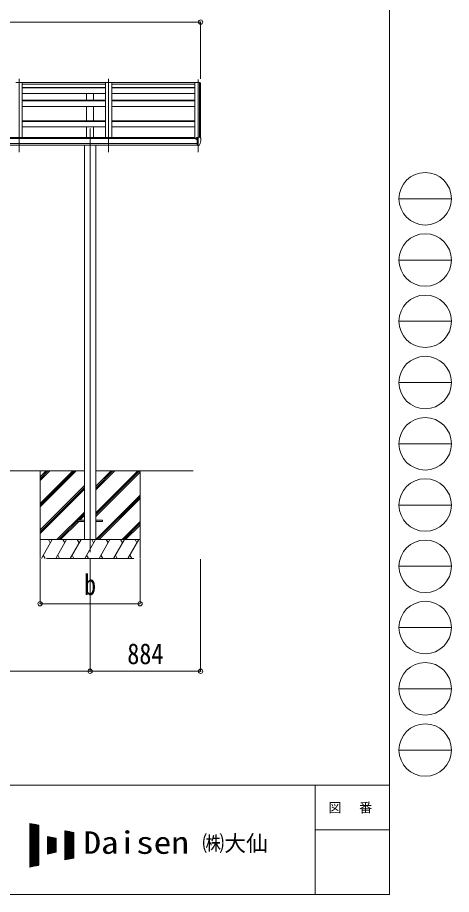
# Model space of a CAD drawing. Units: millimetres at full size, sheet at 1:35; details may follow other scales. Extents: x -9783 to 9892, y -6828 to 6752.
# Drawn here: x 6420 to 9892, y -6828 to 187 of the extents above; entities that cross this region are included whole.
import ezdxf
from ezdxf.enums import TextEntityAlignment as Align

# ---------------------------------------------------------------- set-up
doc = ezdxf.new("R2010")
doc.units = ezdxf.units.MM
doc.header["$LTSCALE"] = 35
doc.header["$PDMODE"] = 32
doc.header["$PDSIZE"] = 35
for name, color, linetype, lineweight in [('0-0_0', 7, 'Continuous', 9), ('0-1_本体', 4, 'Continuous', 9), ('0-2_部品', 7, 'Continuous', 9), ('0-8_PARTS2', 2, 'Continuous', 9), ('0-A_寸法', 6, 'Continuous', 9), ('F-0_240', 7, 'Continuous', 9)]:
    doc.layers.add(name, color=color, linetype=linetype, lineweight=lineweight)
doc.styles.add('ＭＳ ゴシック', font='')
doc.styles.get('ＭＳ ゴシック').set_extended_font_data('MS Gothic')

msp = doc.modelspace()

# ---------------------------------------------------------------- linework, layer by layer
at = {"layer": '0-0_0'}
for p, q in [((5045.39, -3439.43), (6954.99, -3439.43)), ((6600.19, -3439.43), (6600.19, -4139.43)), ((6600.19, -3700.16), (6860.92, -3439.43)), ((6600.19, -3714.3), (6875.06, -3439.43)), ((6600.19, -3728.44), (6889.2, -3439.43)), ((6600.19, -3516.31), (6677.07, -3439.43)), ((6600.19, -3502.17), (6662.93, -3439.43)), ((6600.19, -3488.02), (6648.79, -3439.43)), ((7045.39, -3439.43), (7826.19, -3439.43)), ((7045.39, -3775.45), (7381.42, -3439.43)), ((7045.39, -3789.6), (7395.56, -3439.43)), ((7045.39, -3591.61), (7197.57, -3439.43)), ((7045.39, -3577.47), (7183.43, -3439.43)), ((7045.39, -3563.32), (7169.29, -3439.43)), ((7045.39, -3803.74), (7400.19, -3448.94)), ((7400.19, -3439.43), (7400.19, -4139.43)), ((6600.19, -3912.29), (6954.99, -3557.49)), ((6600.19, -3926.43), (6954.99, -3571.63)), ((6600.19, -3940.57), (6954.99, -3585.77)), ((7045.39, -3987.59), (7400.19, -3632.79)), ((7057.69, -3989.43), (7400.19, -3646.93)), ((7071.83, -3989.43), (7400.19, -3661.07)), ((6735.18, -3989.43), (6954.99, -3769.62)), ((6903.84, -3834.92), (6954.99, -3783.76)), ((6749.32, -3989.43), (6900.19, -3838.56)), ((6763.47, -3989.43), (6908.98, -3843.92)), ((6917.98, -3834.92), (6954.99, -3797.9)), ((7255.68, -3989.43), (7400.19, -3844.92)), ((7269.82, -3989.43), (7400.19, -3859.06)), ((7283.97, -3989.43), (7400.19, -3873.2)), ((7400.19, -3989.43), (6600.19, -3989.43)), ((6610.48, -4139.43), (6697.08, -3989.43)), ((6682.08, -4015.41), (6667.08, -3989.43)), ((6725.95, -4139.43), (6812.55, -3989.43)), ((6797.55, -4015.41), (6782.55, -3989.43)), ((6841.42, -4139.43), (6928.02, -3989.43)), ((6913.02, -4015.41), (6898.02, -3989.43)), ((6956.89, -4139.43), (7043.49, -3989.43)), ((7028.49, -4015.41), (7013.49, -3989.43)), ((7072.36, -4139.43), (7158.96, -3989.43)), ((7143.96, -4015.41), (7128.96, -3989.43)), ((7187.83, -4139.43), (7274.43, -3989.43)), ((7244.43, -3989.43), (7259.43, -4015.41)), ((7303.3, -4139.43), (7389.9, -3989.43)), ((7359.9, -3989.43), (7374.9, -4015.41)), ((6625.48, -4113.45), (6640.48, -4139.43)), ((6740.95, -4113.45), (6755.95, -4139.43)), ((6856.42, -4113.45), (6871.42, -4139.43)), ((6971.89, -4113.45), (6986.89, -4139.43)), ((7087.36, -4113.45), (7102.36, -4139.43)), ((7202.83, -4113.45), (7217.83, -4139.43)), ((7318.3, -4113.45), (7333.3, -4139.43)), ((6650.19, -4139.43), (7350.19, -4139.43))]:
    msp.add_line(p, q, dxfattribs=at)
at = {"layer": '0-1_本体'}
for p, q in [((6457.19, -334.21), (6407.19, -334.21)), ((6457.19, -334.21), (6457.19, -773.3)), ((6457.19, -347.21), (7123.19, -347.21)), ((7123.19, -334.21), (7123.19, -773.3)), ((7173.19, -334.21), (7123.19, -334.21)), ((7173.19, -334.21), (7173.19, -773.3)), ((7173.19, -347.21), (7839.19, -347.21)), ((7839.19, -334.21), (7839.19, -779.83)), ((7875.11, -334.41), (7874.49, -336.03)), ((7875.19, -334.3), (7875.19, -770.03)), ((7883.24, -334.63), (7875.41, -334.22)), ((7884.18, -335.51), (7884.2, -776.57)), ((6457.19, -373.88), (7123.19, -373.88)), ((6457.19, -376.51), (7123.19, -376.51)), ((7173.19, -373.88), (7839.19, -373.88)), ((7173.19, -376.51), (7839.19, -376.51)), ((6457.19, -421.24), (7123.19, -421.24)), ((6457.19, -474.89), (7123.19, -474.89)), ((6457.19, -480.54), (7123.19, -480.54)), ((6972.69, -474.97), (6972.69, -421.24)), ((7027.69, -474.97), (7027.69, -421.24)), ((7173.19, -421.24), (7839.19, -421.24)), ((7173.19, -474.89), (7839.19, -474.89)), ((7173.19, -480.54), (7839.19, -480.54)), ((6457.19, -524.54), (7123.19, -524.54)), ((6972.69, -638.63), (6972.69, -524.54)), ((7027.69, -638.63), (7027.69, -524.54)), ((7173.19, -524.54), (7839.19, -524.54)), ((6457.19, -638.52), (7123.19, -638.52)), ((6457.19, -645.42), (7123.19, -645.42)), ((6457.19, -688.97), (7123.19, -688.97)), ((6972.69, -773.3), (6972.69, -688.97)), ((7027.69, -773.3), (7027.69, -688.97)), ((7173.19, -638.52), (7839.19, -638.52)), ((7173.19, -645.42), (7839.19, -645.42)), ((7173.19, -688.97), (7839.19, -688.97)), ((7857.69, -779.83), (2142.69, -779.83)), ((2142.69, -821.43), (7857.69, -821.43)), ((7857.69, -833.28), (2142.69, -833.21)), ((7834.19, -773.3), (2168.19, -773.3)), ((6954.99, -833.37), (6954.99, -3989.45)), ((7045.39, -833.37), (7045.39, -3989.45)), ((7834.19, -779.83), (7834.19, -773.5))]:
    msp.add_line(p, q, dxfattribs=at)
msp.add_lwpolyline([(7874.49, -770.03), (7874.49, -334.21), (7839.19, -334.21)], dxfattribs=at)
msp.add_circle((7850.22, -784.94), 3, dxfattribs=at)
for centre, radius, start, end in [((7875.39, -334.52), 0.301, 87.13321, 158.93673), ((7883.19, -335.63), 1, 6.67014, 87)]:
    msp.add_arc(centre, radius, start, end, dxfattribs=at)
at = {"layer": '0-2_部品', "color": 4}
for p, q in [((7123.19, -334.22), (6457.19, -334.22)), ((7839.19, -334.22), (7148.19, -334.22)), ((6900.19, -3834.93), (6900.19, -3843.93)), ((6900.19, -3834.93), (6955.19, -3834.93)), ((6900.19, -3843.93), (6955.19, -3843.93)), ((7045.19, -3834.93), (7100.19, -3834.93)), ((7045.19, -3843.93), (7100.19, -3843.93)), ((7100.19, -3834.93), (7100.19, -3843.93))]:
    msp.add_line(p, q, dxfattribs=at)
at = {"layer": '0-2_部品'}
for p, q in [((7862.69, -770.95), (7864.19, -770.95)), ((7862.69, -770.95), (7862.69, -777.12)), ((7864.19, -838.53), (7864.19, -770.03)), ((7879.28, -770.6), (7883.35, -776.41)), ((7847.69, -775.88), (7847.69, -780.21)), ((7862.69, -774.72), (7848.69, -774.78)), ((7852.19, -774.76), (7852.19, -772.86)), ((7852.69, -784.95), (7852.39, -784.95)), ((7853.22, -784.95), (7852.69, -784.95)), ((7853.02, -772.45), (7862.69, -771.73)), ((7857.69, -779.77), (7864.19, -779.37)), ((7857.69, -835.34), (7863.19, -835.34)), ((7863.69, -836.34), (7863.19, -835.34)), ((7864.19, -836.34), (7863.69, -836.34)), ((7865.69, -838.44), (7864.19, -838.53)), ((7865.69, -838.44), (7869.4, -838.21)), ((7871.81, -836.72), (7881.56, -821.34)), ((7886.19, -779.4), (7886.19, -780.03))]:
    msp.add_line(p, q, dxfattribs=at)
for points in [[(7864.19, -770.03), (7876.19, -770.03), (7878.52, -770.18)], [(7847.69, -783.33), (7847.69, -784.95), (7847.22, -784.95)], [(7852.39, -783.76), (7852.39, -784.95), (7847.69, -784.95)], [(7853.02, -772.45), (7852.85, -772.47), (7852.69, -772.5), (7852.55, -772.54), (7852.42, -772.59), (7852.32, -772.65), (7852.25, -772.72), (7852.21, -772.79), (7852.19, -772.86)], [(7857.69, -835.34), (7857.69, -777.12), (7862.69, -777.12)], [(7864.19, -824.64), (7861.03, -824.24), (7857.69, -823.81)]]:
    msp.add_lwpolyline(points, dxfattribs=at)
for centre, radius, start, end in [((7878.46, -771.17), 1, 35, 86.5), ((7850.19, -784.95), 2.5, 28.35764, 180), ((7850.19, -784.95), 2.5, 0, 28.35764), ((7869.22, -835.22), 3, 273.5, 330), ((7878.96, -819.84), 3, 330, 348.16652), ((7693.7, -780.03), 192.49, 347.8767, 359.9992), ((7883.19, -779.4), 3, 0, 87)]:
    msp.add_arc(centre, radius, start, end, dxfattribs=at)
msp.add_ellipse((7848.69, -775.88), major_axis=(0.02, 1.1), ratio=0.906239, start_param=0.0206394, end_param=1.5914357, dxfattribs=at)
at = {"layer": '0-8_PARTS2'}
for p, q in [((6432.19, -889.36), (6432.19, -304.02)), ((7148.19, -889.36), (7148.19, -304.02)), ((7864.19, -308), (7864.19, -889.36)), ((7000.19, -700.56), (7000.19, -4089.46))]:
    msp.add_line(p, q, dxfattribs=at)
at = {"layer": '0-A_寸法'}
for p, q in [((2116.19, 150.64), (7884.19, 150.64)), ((7884.19, 150.64), (7884.19, -304.02)), ((6600.19, -4502.45), (6600.19, -4145.91)), ((7000.19, -5042.82), (7000.19, -4145.91)), ((7400.19, -4502.45), (7400.19, -4145.91)), ((7884.19, -5042.82), (7884.19, -4145.91)), ((6600.19, -4502.45), (7400.19, -4502.45)), ((5000.19, -5042.82), (7000.19, -5042.82)), ((7000.19, -5042.82), (7884.19, -5042.82))]:
    msp.add_line(p, q, dxfattribs=at)
for p in [(7884.19, 150.64), (6600.19, -4502.45), (7400.19, -4502.45), (7000.19, -5042.82), (7884.19, -5042.82)]:
    msp.add_point(p, dxfattribs=at)
at = {"layer": 'F-0_240', "color": 5}
for p, q in [((9396.97, 6751.9), (9396.97, -6828.1)), ((-9783.03, -5953.1), (9396.97, -5953.1)), ((8801.97, -5953.1), (8801.97, -6828.1)), ((8801.97, -6311.85), (9396.97, -6311.85)), ((-9783.03, -6828.1), (9396.97, -6828.1))]:
    msp.add_line(p, q, dxfattribs=at)
at = {"layer": 'F-0_240', "color": 4}
for p, q in [((9471.77, -1263.1), (9891.77, -1263.1)), ((9471.77, -1753.1), (9891.77, -1753.1)), ((9471.77, -2243.1), (9891.77, -2243.1)), ((9471.77, -2733.1), (9891.77, -2733.1)), ((9471.77, -3223.1), (9891.77, -3223.1)), ((9471.77, -3713.1), (9891.77, -3713.1)), ((9471.77, -4203.1), (9891.77, -4203.1)), ((9471.77, -4693.1), (9891.77, -4693.1)), ((9471.77, -5183.1), (9891.77, -5183.1)), ((9471.77, -5673.1), (9891.77, -5673.1))]:
    msp.add_line(p, q, dxfattribs=at)
at = {"layer": 'F-0_240'}
for p, q in [((6519.04, -6259.47), (6589.04, -6274.05)), ((6519.04, -6259.47), (6519.04, -6609.47)), ((6519.04, -6262.76), (6534.85, -6262.76)), ((6519.04, -6266.26), (6551.65, -6266.26)), ((6519.04, -6269.76), (6568.45, -6269.76)), ((6519.04, -6273.26), (6585.25, -6273.26)), ((6519.04, -6276.76), (6589.04, -6276.76)), ((6519.04, -6280.26), (6589.04, -6280.26)), ((6519.04, -6283.76), (6589.04, -6283.76)), ((6519.04, -6287.26), (6589.04, -6287.26)), ((6519.04, -6290.76), (6589.04, -6290.76)), ((6519.04, -6294.26), (6589.04, -6294.26)), ((6519.04, -6297.76), (6589.04, -6297.76)), ((6519.04, -6301.26), (6589.04, -6301.26)), ((6519.04, -6304.76), (6589.04, -6304.76)), ((6519.04, -6308.26), (6589.04, -6308.26)), ((6519.04, -6311.76), (6589.04, -6311.76)), ((6521.12, -6609.03), (6521.12, -6259.9)), ((6524.62, -6608.3), (6524.62, -6260.63)), ((6528.12, -6607.58), (6528.12, -6261.36)), ((6531.62, -6606.85), (6531.62, -6262.09)), ((6535.12, -6606.12), (6535.12, -6262.81)), ((6538.62, -6605.39), (6538.62, -6263.54)), ((6542.12, -6604.66), (6542.12, -6264.27)), ((6545.62, -6603.93), (6545.62, -6265)), ((6549.12, -6603.2), (6549.12, -6265.73)), ((6552.62, -6602.47), (6552.62, -6266.46)), ((6556.12, -6601.74), (6556.12, -6267.19)), ((6559.62, -6601.01), (6559.62, -6267.92)), ((6563.12, -6600.28), (6563.12, -6268.65)), ((6566.62, -6599.55), (6566.62, -6269.38)), ((6570.12, -6598.83), (6570.12, -6270.11)), ((6573.62, -6598.1), (6573.62, -6270.84)), ((6577.12, -6597.37), (6577.12, -6271.56)), ((6580.62, -6596.64), (6580.62, -6272.29)), ((6584.12, -6595.91), (6584.12, -6273.02)), ((6587.62, -6595.18), (6587.62, -6273.75)), ((6589.04, -6274.05), (6589.04, -6594.88)), ((6519.04, -6315.26), (6589.04, -6315.26)), ((6519.04, -6318.76), (6589.04, -6318.76)), ((6519.04, -6322.26), (6589.04, -6322.26)), ((6519.04, -6325.76), (6589.04, -6325.76)), ((6519.04, -6329.26), (6589.04, -6329.26)), ((6519.04, -6332.76), (6589.04, -6332.76)), ((6519.04, -6336.26), (6589.04, -6336.26)), ((6519.04, -6339.76), (6589.04, -6339.76)), ((6519.04, -6343.26), (6589.04, -6343.26)), ((6519.04, -6346.76), (6589.04, -6346.76)), ((6519.04, -6350.26), (6589.04, -6350.26)), ((6519.04, -6353.76), (6589.04, -6353.76)), ((6519.04, -6357.26), (6589.04, -6357.26)), ((6519.04, -6360.76), (6589.04, -6360.76)), ((6519.04, -6364.26), (6589.04, -6364.26)), ((6519.04, -6367.76), (6589.04, -6367.76)), ((6519.04, -6371.26), (6589.04, -6371.26)), ((6519.04, -6374.76), (6589.04, -6374.76)), ((6519.04, -6378.26), (6589.04, -6378.26)), ((6519.04, -6381.76), (6589.04, -6381.76)), ((6659.04, -6364.47), (6729.04, -6379.05)), ((6659.04, -6364.47), (6659.04, -6504.47)), ((6659.04, -6367.76), (6674.85, -6367.76)), ((6659.04, -6371.26), (6691.65, -6371.26)), ((6659.04, -6374.76), (6708.45, -6374.76)), ((6659.04, -6378.26), (6725.25, -6378.26)), ((6659.04, -6381.76), (6729.04, -6381.76)), ((6661.12, -6504.03), (6661.12, -6364.9)), ((6664.62, -6503.3), (6664.62, -6365.63)), ((6668.12, -6502.58), (6668.12, -6366.36)), ((6671.62, -6501.85), (6671.62, -6367.09)), ((6675.12, -6501.12), (6675.12, -6367.81)), ((6678.62, -6500.39), (6678.62, -6368.54)), ((6682.12, -6499.66), (6682.12, -6369.27)), ((6685.62, -6498.93), (6685.62, -6370)), ((6689.12, -6498.2), (6689.12, -6370.73)), ((6692.62, -6497.47), (6692.62, -6371.46)), ((6696.12, -6496.74), (6696.12, -6372.19)), ((6699.62, -6496.01), (6699.62, -6372.92)), ((6703.12, -6495.28), (6703.12, -6373.65)), ((6706.62, -6494.55), (6706.62, -6374.38)), ((6710.12, -6493.83), (6710.12, -6375.11)), ((6713.62, -6493.1), (6713.62, -6375.84)), ((6717.12, -6492.37), (6717.12, -6376.56)), ((6720.62, -6491.64), (6720.62, -6377.29)), ((6724.12, -6490.91), (6724.12, -6378.02)), ((6727.62, -6490.18), (6727.62, -6378.75)), ((6729.04, -6379.05), (6729.04, -6489.88)), ((6799.04, -6317.8), (6869.04, -6332.38)), ((6799.04, -6317.8), (6799.04, -6551.13)), ((6799.04, -6318.76), (6803.65, -6318.76)), ((6799.04, -6322.26), (6820.45, -6322.26)), ((6799.04, -6325.76), (6837.25, -6325.76)), ((6799.04, -6329.26), (6854.05, -6329.26)), ((6799.04, -6332.76), (6869.04, -6332.76)), ((6799.04, -6336.26), (6869.04, -6336.26)), ((6799.04, -6339.76), (6869.04, -6339.76)), ((6799.04, -6343.26), (6869.04, -6343.26)), ((6799.04, -6346.76), (6869.04, -6346.76)), ((6799.04, -6350.26), (6869.04, -6350.26)), ((6799.04, -6353.76), (6869.04, -6353.76)), ((6799.04, -6357.26), (6869.04, -6357.26)), ((6799.04, -6360.76), (6869.04, -6360.76)), ((6799.04, -6364.26), (6869.04, -6364.26)), ((6799.04, -6367.76), (6869.04, -6367.76)), ((6799.04, -6371.26), (6869.04, -6371.26)), ((6799.04, -6374.76), (6869.04, -6374.76)), ((6799.04, -6378.26), (6869.04, -6378.26)), ((6799.04, -6381.76), (6869.04, -6381.76)), ((6801.12, -6550.7), (6801.12, -6318.23)), ((6804.62, -6549.97), (6804.62, -6318.96)), ((6808.12, -6549.24), (6808.12, -6319.69)), ((6811.62, -6548.51), (6811.62, -6320.42)), ((6815.12, -6547.78), (6815.12, -6321.15)), ((6818.62, -6547.05), (6818.62, -6321.88)), ((6822.12, -6546.33), (6822.12, -6322.61)), ((6825.62, -6545.6), (6825.62, -6323.34)), ((6829.12, -6544.87), (6829.12, -6324.06)), ((6832.62, -6544.14), (6832.62, -6324.79)), ((6836.12, -6543.41), (6836.12, -6325.52)), ((6839.62, -6542.68), (6839.62, -6326.25)), ((6843.12, -6541.95), (6843.12, -6326.98)), ((6846.62, -6541.22), (6846.62, -6327.71)), ((6850.12, -6540.49), (6850.12, -6328.44)), ((6853.62, -6539.76), (6853.62, -6329.17)), ((6857.12, -6539.03), (6857.12, -6329.9)), ((6860.62, -6538.3), (6860.62, -6330.63)), ((6864.12, -6537.58), (6864.12, -6331.36)), ((6867.62, -6536.85), (6867.62, -6332.09)), ((6869.04, -6332.38), (6869.04, -6536.55)), ((6519.04, -6385.26), (6589.04, -6385.26)), ((6519.04, -6388.76), (6589.04, -6388.76)), ((6519.04, -6392.26), (6589.04, -6392.26)), ((6519.04, -6395.76), (6589.04, -6395.76)), ((6519.04, -6399.26), (6589.04, -6399.26)), ((6519.04, -6402.76), (6589.04, -6402.76)), ((6519.04, -6406.26), (6589.04, -6406.26)), ((6519.04, -6409.76), (6589.04, -6409.76)), ((6519.04, -6413.26), (6589.04, -6413.26)), ((6519.04, -6416.76), (6589.04, -6416.76)), ((6519.04, -6420.26), (6589.04, -6420.26)), ((6519.04, -6423.76), (6589.04, -6423.76)), ((6519.04, -6427.26), (6589.04, -6427.26)), ((6519.04, -6430.76), (6589.04, -6430.76)), ((6519.04, -6434.26), (6589.04, -6434.26)), ((6519.04, -6437.76), (6589.04, -6437.76)), ((6519.04, -6441.26), (6589.04, -6441.26)), ((6519.04, -6444.76), (6589.04, -6444.76)), ((6519.04, -6448.26), (6589.04, -6448.26)), ((6519.04, -6451.76), (6589.04, -6451.76)), ((6659.04, -6385.26), (6729.04, -6385.26)), ((6659.04, -6388.76), (6729.04, -6388.76)), ((6659.04, -6392.26), (6729.04, -6392.26)), ((6659.04, -6395.76), (6729.04, -6395.76)), ((6659.04, -6399.26), (6729.04, -6399.26)), ((6659.04, -6402.76), (6729.04, -6402.76)), ((6659.04, -6406.26), (6729.04, -6406.26)), ((6659.04, -6409.76), (6729.04, -6409.76)), ((6659.04, -6413.26), (6729.04, -6413.26)), ((6659.04, -6416.76), (6729.04, -6416.76)), ((6659.04, -6420.26), (6729.04, -6420.26)), ((6659.04, -6423.76), (6729.04, -6423.76)), ((6659.04, -6427.26), (6729.04, -6427.26)), ((6659.04, -6430.76), (6729.04, -6430.76)), ((6659.04, -6434.26), (6729.04, -6434.26)), ((6659.04, -6437.76), (6729.04, -6437.76)), ((6659.04, -6441.26), (6729.04, -6441.26)), ((6659.04, -6444.76), (6729.04, -6444.76)), ((6659.04, -6448.26), (6729.04, -6448.26)), ((6659.04, -6451.76), (6729.04, -6451.76)), ((6799.04, -6385.26), (6869.04, -6385.26)), ((6799.04, -6388.76), (6869.04, -6388.76)), ((6799.04, -6392.26), (6869.04, -6392.26)), ((6799.04, -6395.76), (6869.04, -6395.76)), ((6799.04, -6399.26), (6869.04, -6399.26)), ((6799.04, -6402.76), (6869.04, -6402.76)), ((6799.04, -6406.26), (6869.04, -6406.26)), ((6799.04, -6409.76), (6869.04, -6409.76)), ((6799.04, -6413.26), (6869.04, -6413.26)), ((6799.04, -6416.76), (6869.04, -6416.76)), ((6799.04, -6420.26), (6869.04, -6420.26)), ((6799.04, -6423.76), (6869.04, -6423.76)), ((6799.04, -6427.26), (6869.04, -6427.26)), ((6799.04, -6430.76), (6869.04, -6430.76)), ((6799.04, -6434.26), (6869.04, -6434.26)), ((6799.04, -6437.76), (6869.04, -6437.76)), ((6799.04, -6441.26), (6869.04, -6441.26)), ((6799.04, -6444.76), (6869.04, -6444.76)), ((6799.04, -6448.26), (6869.04, -6448.26)), ((6799.04, -6451.76), (6869.04, -6451.76)), ((6519.04, -6455.26), (6589.04, -6455.26)), ((6519.04, -6458.76), (6589.04, -6458.76)), ((6519.04, -6462.26), (6589.04, -6462.26)), ((6519.04, -6465.76), (6589.04, -6465.76)), ((6519.04, -6469.26), (6589.04, -6469.26)), ((6519.04, -6472.76), (6589.04, -6472.76)), ((6519.04, -6476.26), (6589.04, -6476.26)), ((6519.04, -6479.76), (6589.04, -6479.76)), ((6519.04, -6483.26), (6589.04, -6483.26)), ((6519.04, -6486.76), (6589.04, -6486.76)), ((6519.04, -6490.26), (6589.04, -6490.26)), ((6519.04, -6493.76), (6589.04, -6493.76)), ((6519.04, -6497.26), (6589.04, -6497.26)), ((6519.04, -6500.76), (6589.04, -6500.76)), ((6519.04, -6504.26), (6589.04, -6504.26)), ((6519.04, -6507.76), (6589.04, -6507.76)), ((6519.04, -6511.26), (6589.04, -6511.26)), ((6519.04, -6514.76), (6589.04, -6514.76)), ((6519.04, -6518.26), (6589.04, -6518.26)), ((6519.04, -6521.76), (6589.04, -6521.76)), ((6659.04, -6455.26), (6729.04, -6455.26)), ((6659.04, -6458.76), (6729.04, -6458.76)), ((6659.04, -6462.26), (6729.04, -6462.26)), ((6659.04, -6465.76), (6729.04, -6465.76)), ((6659.04, -6469.26), (6729.04, -6469.26)), ((6659.04, -6472.76), (6729.04, -6472.76)), ((6659.04, -6476.26), (6729.04, -6476.26)), ((6659.04, -6479.76), (6729.04, -6479.76)), ((6659.04, -6483.26), (6729.04, -6483.26)), ((6659.04, -6486.76), (6729.04, -6486.76)), ((6659.04, -6504.47), (6729.04, -6489.88)), ((6659.04, -6490.26), (6727.23, -6490.26)), ((6659.04, -6493.76), (6710.43, -6493.76)), ((6659.04, -6497.26), (6693.63, -6497.26)), ((6659.04, -6500.76), (6676.83, -6500.76)), ((6659.04, -6504.26), (6660.03, -6504.26)), ((6799.04, -6455.26), (6869.04, -6455.26)), ((6799.04, -6458.76), (6869.04, -6458.76)), ((6799.04, -6462.26), (6869.04, -6462.26)), ((6799.04, -6465.76), (6869.04, -6465.76)), ((6799.04, -6469.26), (6869.04, -6469.26)), ((6799.04, -6472.76), (6869.04, -6472.76)), ((6799.04, -6476.26), (6869.04, -6476.26)), ((6799.04, -6479.76), (6869.04, -6479.76)), ((6799.04, -6483.26), (6869.04, -6483.26)), ((6799.04, -6486.76), (6869.04, -6486.76)), ((6799.04, -6490.26), (6869.04, -6490.26)), ((6799.04, -6493.76), (6869.04, -6493.76)), ((6799.04, -6497.26), (6869.04, -6497.26)), ((6799.04, -6500.76), (6869.04, -6500.76)), ((6799.04, -6504.26), (6869.04, -6504.26)), ((6799.04, -6507.76), (6869.04, -6507.76)), ((6799.04, -6511.26), (6869.04, -6511.26)), ((6799.04, -6514.76), (6869.04, -6514.76)), ((6799.04, -6518.26), (6869.04, -6518.26)), ((6799.04, -6521.76), (6869.04, -6521.76)), ((6519.04, -6525.26), (6589.04, -6525.26)), ((6519.04, -6528.76), (6589.04, -6528.76)), ((6519.04, -6532.26), (6589.04, -6532.26)), ((6519.04, -6535.76), (6589.04, -6535.76)), ((6519.04, -6539.26), (6589.04, -6539.26)), ((6519.04, -6542.76), (6589.04, -6542.76)), ((6519.04, -6546.26), (6589.04, -6546.26)), ((6519.04, -6549.76), (6589.04, -6549.76)), ((6519.04, -6553.26), (6589.04, -6553.26)), ((6519.04, -6556.76), (6589.04, -6556.76)), ((6519.04, -6560.26), (6589.04, -6560.26)), ((6519.04, -6563.76), (6589.04, -6563.76)), ((6519.04, -6567.26), (6589.04, -6567.26)), ((6519.04, -6570.76), (6589.04, -6570.76)), ((6519.04, -6574.26), (6589.04, -6574.26)), ((6519.04, -6577.76), (6589.04, -6577.76)), ((6519.04, -6581.26), (6589.04, -6581.26)), ((6519.04, -6584.76), (6589.04, -6584.76)), ((6519.04, -6588.26), (6589.04, -6588.26)), ((6519.04, -6591.76), (6589.04, -6591.76)), ((6799.04, -6525.26), (6869.04, -6525.26)), ((6799.04, -6528.76), (6869.04, -6528.76)), ((6799.04, -6532.26), (6869.04, -6532.26)), ((6799.04, -6535.76), (6869.04, -6535.76)), ((6869.04, -6536.55), (6799.04, -6551.13)), ((6799.04, -6539.26), (6856.03, -6539.26)), ((6799.04, -6542.76), (6839.23, -6542.76)), ((6799.04, -6546.26), (6822.43, -6546.26)), ((6799.04, -6549.76), (6805.63, -6549.76)), ((6589.04, -6594.88), (6519.04, -6609.47)), ((6519.04, -6595.26), (6587.23, -6595.26)), ((6519.04, -6598.76), (6570.43, -6598.76)), ((6519.04, -6602.26), (6553.63, -6602.26)), ((6519.04, -6605.76), (6536.83, -6605.76)), ((6519.04, -6609.26), (6520.03, -6609.26))]:
    msp.add_line(p, q, dxfattribs=at)
at = {"layer": 'F-0_240', "color": 4}
for centre in [(9681.77, -1263.1), (9681.77, -1753.1), (9681.77, -2243.1), (9681.77, -2733.1), (9681.77, -3223.1), (9681.77, -3713.1), (9681.77, -4203.1), (9681.77, -4693.1), (9681.77, -5183.1), (9681.77, -5673.1)]:
    msp.add_circle(centre, 210, dxfattribs=at)

# ---------------------------------------------------------------- texts
at = {"layer": '0-A_寸法', "color": 7, "style": 'ＭＳ ゴシック', "width": 0.85}
for s, p in [('b', (6952.07, -4483.45)), ('884', (7297.82, -5035.82))]:
    msp.add_text(s, height=166.8, dxfattribs=at).set_placement(p, align=Align.BOTTOM_LEFT)
at = {"layer": 'F-0_240', "style": 'ＭＳ ゴシック', "width": 1.15}
msp.add_text('Daisen', height=179.6, dxfattribs=at).set_placement((6947.05, -6556.97), align=Align.BOTTOM_LEFT)
at = {"layer": 'F-0_240', "style": 'ＭＳ ゴシック'}
msp.add_text('㈱大仙\u3000', height=128.3, dxfattribs=at).set_placement((7898.35, -6521.97), align=Align.BOTTOM_LEFT)
at = {"layer": 'F-0_240', "insert": (8906.97, -6180.6), "char_height": 76.98, "attachment_point": 7, "style": 'ＭＳ ゴシック'}
msp.add_mtext('\\T1.17;図\u3000番', dxfattribs=at)

doc.saveas('drawing.dxf')
